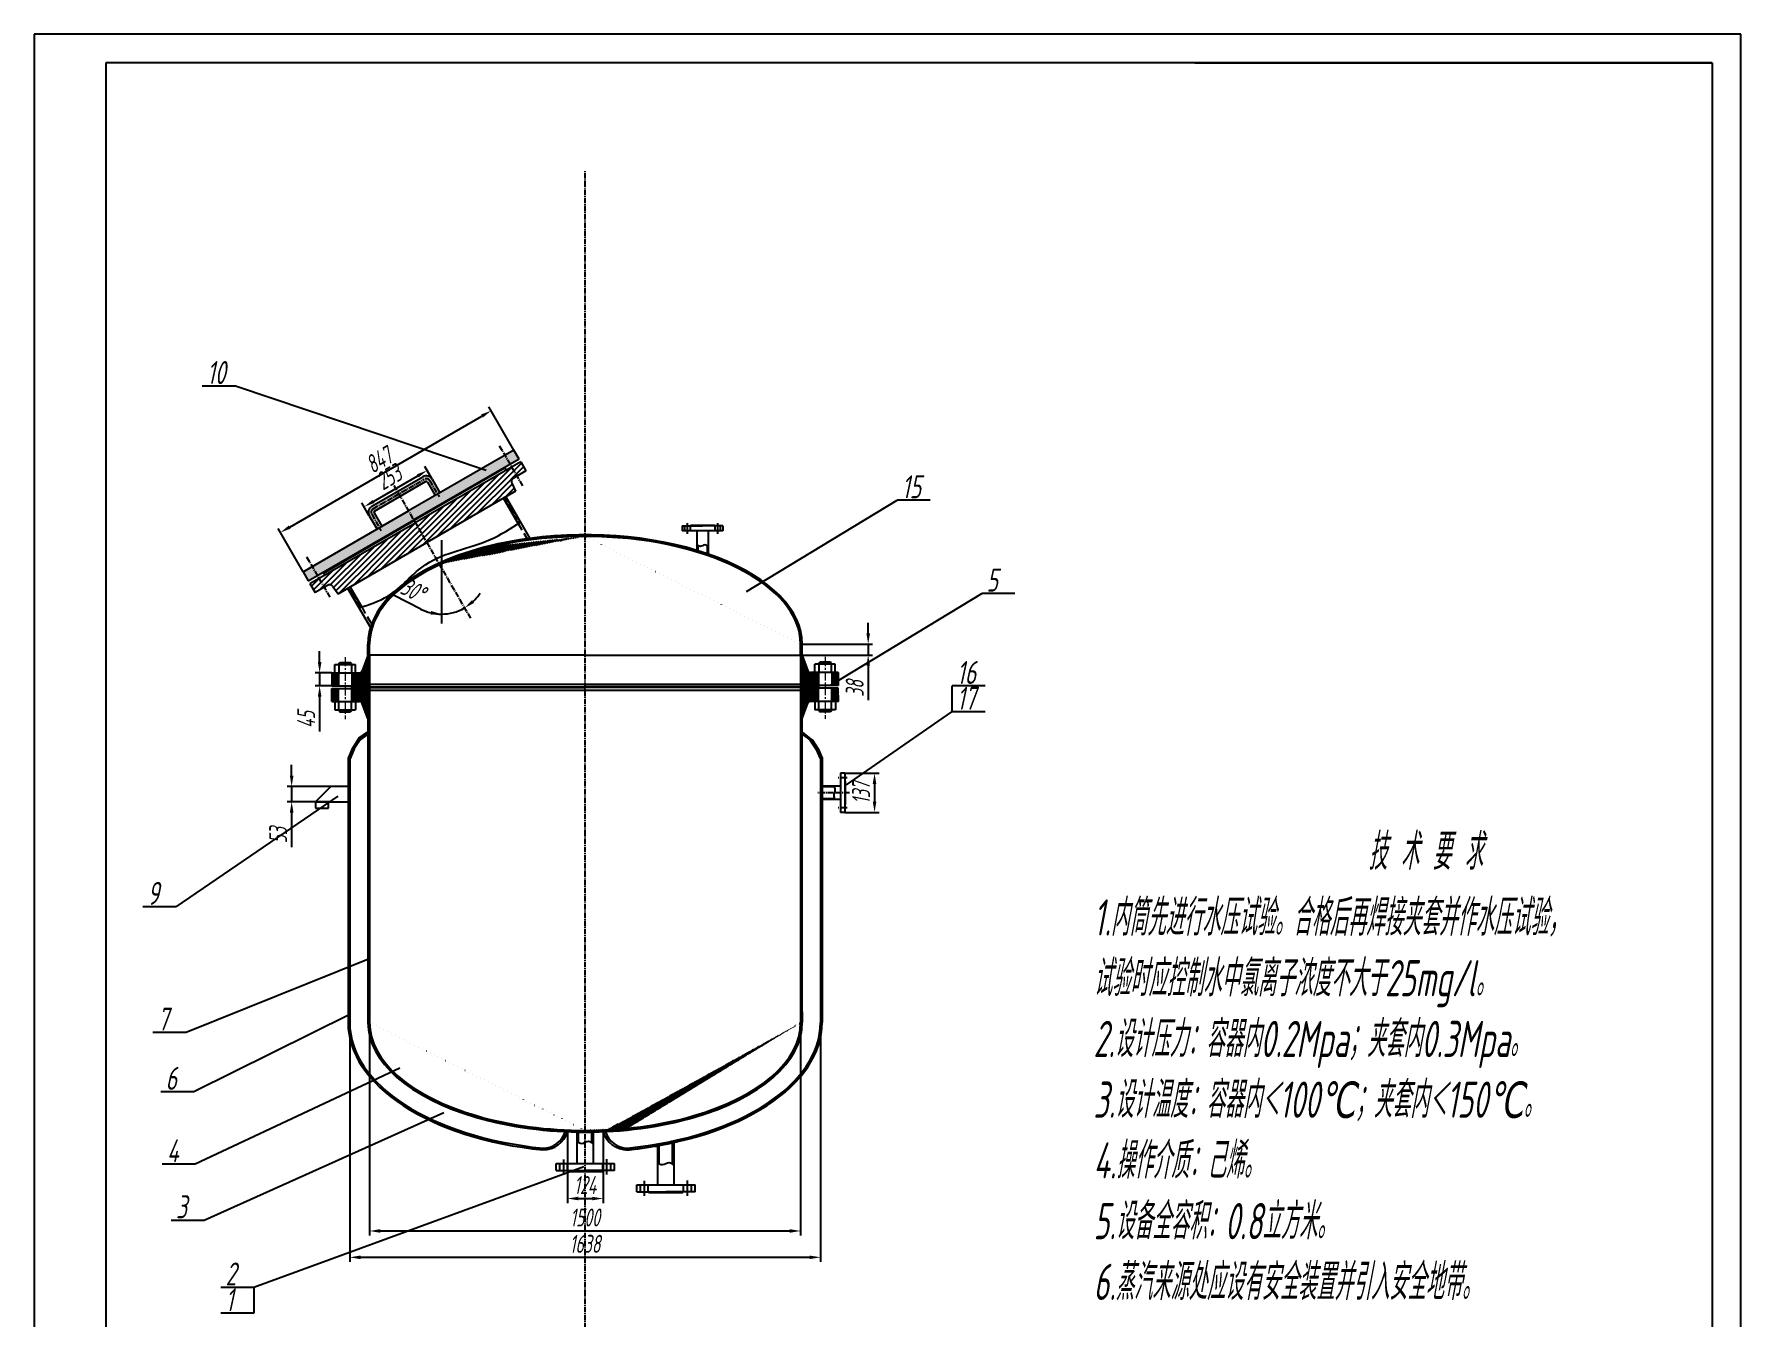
# Model space of a CAD drawing. Header units: millimetres. Extents: x -8551 to -2611, y 214 to 8624.
# Drawn here: x -8551 to -2611, y 4162 to 8624 of the extents above; entities that cross this region are included whole.
import ezdxf

# ---------------------------------------------------------------- set-up
doc = ezdxf.new("R2010")
doc.units = ezdxf.units.MM
for name, pattern in [('CENTER', [50.8, 31.75, -6.35, 6.35, -6.35]), ('CENTER2', [28.575, 19.05, -3.175, 3.175, -3.175]), ('DASHEDX2', [38.1, 25.4, -12.7])]:
    doc.linetypes.add(name, pattern=pattern)
for name, color, linetype in [('中心线', 1, 'CENTER2'), ('剖面线', 2, 'Continuous'), ('尺寸标注线', 3, 'Continuous'), ('标注线', 3, 'Continuous'), ('粗实线', 7, 'Continuous'), ('细实线', 2, 'Continuous'), ('虚线', 5, 'DASHEDX2')]:
    doc.layers.add(name, color=color, linetype=linetype)
doc.layers.add('中心线层', color=1, linetype='CENTER', lineweight=13)
doc.styles.get("Standard").update_dxf_attribs({"font": 'gbeitc.shx', "width": 0.75, "bigfont": 'gbcbig.shx'})
doc.dimstyles.new('ISO-25', dxfattribs={"dimscale": 25, "dimtxt": 2.5, "dimasz": 1.5, "dimexe": 0.625, "dimexo": 0, "dimtad": 1, "dimdec": 0, "dimtxsty": 'Standard', "dimcen": 1.5, "dimadec": 0, "dimazin": 0, "dimtfac": 1, "dimtdec": 0, "dimtmove": 0, "dimatfit": 0, "dimfxl": 1, "dimarcsym": 0})
pattern_1 = [(135, (11479.752, 673.055), (-3.367596, -3.367596), [])]
pattern_2 = [(45, (11479.752, 673.055), (-3.367596, 3.367596), [])]

# ---------------------------------------------------------------- blocks, each defined once
blk = doc.blocks.new('*D33')
at = {"layer": 'Defpoints', "color": 0, "transparency": 16777216}
for p in [(-7298.7, 7053.8), (-7132.4, 6863), (-7077.9, 6616.1), (-7132.4, 6573.7), (-7030.6, 6589.4)]:
    blk.add_point(p, dxfattribs=at)
at = {"layer": '标注线', "color": 0, "lineweight": -2, "transparency": 16777216}
blk.add_line((-7205.3, 6624.1), (-7300, 6672.8), dxfattribs=at)
for start, end in [(313.513, 327.026), (242.78137, 270), (242.974, 256.487), (270, 300)]:
    blk.add_arc((-7132.4, 6765.8), 159.4, start, end, dxfattribs=at)
at = {"layer": '标注线', "color": 0, "transparency": 16777216}
for points in [[(-7019, 6645.2), (-7026.4, 6655.2), (-7052.7, 6627.8)], [(-7168.9, 6617.1), (-7170.4, 6604.7), (-7132.4, 6606.4)]]:
    blk.add_solid(points, dxfattribs=at)
at = {"layer": '标注线', "color": 0, "transparency": 16777216, "insert": (-7231.2, 6690.1), "char_height": 62.5, "attachment_point": 5, "rotation": 332.78137}
blk.add_mtext('30°', dxfattribs=at)
blk = doc.blocks.new('*D35')
at = {"layer": 'Defpoints', "color": 0, "transparency": 16777216}
for p in [(-7383, 5222.9), (-5883, 5222.9), (-5883, 4460.5)]:
    blk.add_point(p, dxfattribs=at)
at = {"layer": '标注线', "color": 0, "lineweight": -2, "transparency": 16777216}
for p, q in [((-7383, 5222.9), (-7383, 4444.9)), ((-5883, 5222.9), (-5883, 4444.9)), ((-7345.5, 4460.5), (-5920.5, 4460.5))]:
    blk.add_line(p, q, dxfattribs=at)
at = {"layer": '标注线', "color": 0, "transparency": 16777216}
for points in [[(-7345.5, 4466.8), (-7345.5, 4454.3), (-7383, 4460.5)], [(-5920.5, 4466.8), (-5920.5, 4454.3), (-5883, 4460.5)]]:
    blk.add_solid(points, dxfattribs=at)
at = {"layer": '标注线', "color": 0, "transparency": 16777216, "insert": (-6633, 4507.4), "char_height": 62.5, "attachment_point": 5}
blk.add_mtext('1500', dxfattribs=at)
blk = doc.blocks.new('*D36')
at = {"layer": 'Defpoints', "color": 0, "transparency": 16777216}
for p in [(-7452.1, 5185.4), (-5813.9, 5185.9), (-5813.9, 4368.9)]:
    blk.add_point(p, dxfattribs=at)
at = {"layer": '标注线', "color": 0, "lineweight": -2, "transparency": 16777216}
for p, q in [((-7452.1, 5185.4), (-7452.1, 4353.3)), ((-5813.9, 5185.9), (-5813.9, 4353.3)), ((-7414.6, 4368.9), (-5851.4, 4368.9))]:
    blk.add_line(p, q, dxfattribs=at)
at = {"layer": '标注线', "color": 0, "transparency": 16777216}
for points in [[(-7414.6, 4375.1), (-7414.6, 4362.6), (-7452.1, 4368.9)], [(-5851.4, 4375.1), (-5851.4, 4362.6), (-5813.9, 4368.9)]]:
    blk.add_solid(points, dxfattribs=at)
at = {"layer": '标注线', "color": 0, "transparency": 16777216, "insert": (-6633, 4415.8), "char_height": 62.5, "attachment_point": 5}
blk.add_mtext('1638', dxfattribs=at)
blk = doc.blocks.new('*D37')
at = {"layer": 'Defpoints', "color": 0, "transparency": 16777216}
for p in [(-5883, 6501.5), (-5883, 6464), (-5647.8, 6464)]:
    blk.add_point(p, dxfattribs=at)
at = {"layer": '标注线', "color": 0, "lineweight": -2, "transparency": 16777216}
for p, q in [((-5647.8, 6539), (-5647.8, 6576.5)), ((-5883, 6501.5), (-5632.2, 6501.5)), ((-5647.8, 6501.5), (-5647.8, 6464)), ((-5883, 6464), (-5632.2, 6464)), ((-5647.8, 6426.5), (-5647.8, 6306.9))]:
    blk.add_line(p, q, dxfattribs=at)
at = {"layer": '标注线', "color": 0, "transparency": 16777216}
for points in [[(-5654, 6539), (-5641.5, 6539), (-5647.8, 6501.5)], [(-5654, 6426.5), (-5641.5, 6426.5), (-5647.8, 6464)]]:
    blk.add_solid(points, dxfattribs=at)
at = {"layer": '标注线', "color": 0, "transparency": 16777216, "insert": (-5694.7, 6347.9), "char_height": 62.5, "attachment_point": 5, "rotation": 90}
blk.add_mtext('38', dxfattribs=at)
blk = doc.blocks.new('*D38')
at = {"layer": 'Defpoints', "color": 0, "transparency": 16777216}
for p in [(-5729.2, 6053), (-5729.2, 5916.5), (-5625.6, 5916.5)]:
    blk.add_point(p, dxfattribs=at)
at = {"layer": '标注线', "color": 0, "lineweight": -2, "transparency": 16777216}
for p, q in [((-5729.2, 6053), (-5610, 6053)), ((-5625.6, 6015.5), (-5625.6, 5954)), ((-5729.2, 5916.5), (-5610, 5916.5))]:
    blk.add_line(p, q, dxfattribs=at)
at = {"layer": '标注线', "color": 0, "transparency": 16777216}
for points in [[(-5631.9, 6015.5), (-5619.4, 6015.5), (-5625.6, 6053)], [(-5631.9, 5954), (-5619.4, 5954), (-5625.6, 5916.5)]]:
    blk.add_solid(points, dxfattribs=at)
at = {"layer": '标注线', "color": 0, "transparency": 16777216, "insert": (-5672.5, 5984.7), "char_height": 62.5, "attachment_point": 5, "rotation": 90}
blk.add_mtext('137', dxfattribs=at)
blk = doc.blocks.new('*D39')
at = {"layer": 'Defpoints', "color": 0, "transparency": 16777216}
for p in [(-7556.9, 6356.9), (-7514.4, 6402.2), (-7514.4, 6356.9)]:
    blk.add_point(p, dxfattribs=at)
at = {"layer": '标注线', "color": 0, "lineweight": -2, "transparency": 16777216}
for p, q in [((-7556.9, 6439.7), (-7556.9, 6477.2)), ((-7514.4, 6402.2), (-7572.5, 6402.2)), ((-7514.4, 6356.9), (-7572.5, 6356.9)), ((-7556.9, 6402.2), (-7556.9, 6356.9)), ((-7556.9, 6319.4), (-7556.9, 6197.9))]:
    blk.add_line(p, q, dxfattribs=at)
at = {"layer": '标注线', "color": 0, "transparency": 16777216}
for points in [[(-7563.1, 6439.7), (-7550.6, 6439.7), (-7556.9, 6402.2)], [(-7563.1, 6319.4), (-7550.6, 6319.4), (-7556.9, 6356.9)]]:
    blk.add_solid(points, dxfattribs=at)
at = {"layer": '标注线', "color": 0, "transparency": 16777216, "insert": (-7603.8, 6239.9), "char_height": 62.5, "attachment_point": 5, "rotation": 90}
blk.add_mtext('45', dxfattribs=at)
blk = doc.blocks.new('*D40')
at = {"layer": 'Defpoints', "color": 0, "transparency": 16777216}
for p in [(-6959.8, 7314), (-6880.7, 7177.1), (-7614.5, 6753.5)]:
    blk.add_point(p, dxfattribs=at)
at = {"layer": '标注线', "color": 0, "lineweight": -2, "transparency": 16777216}
for p, q in [((-6880.7, 7177.1), (-6967.6, 7327.5)), ((-7661, 6909.1), (-6992.2, 7295.3)), ((-7614.5, 6753.5), (-7701.3, 6903.9))]:
    blk.add_line(p, q, dxfattribs=at)
at = {"layer": '标注线', "color": 0, "transparency": 16777216}
for points in [[(-6995.4, 7300.7), (-6989.1, 7289.9), (-6959.8, 7314)], [(-7664.2, 6914.5), (-7657.9, 6903.7), (-7693.5, 6890.4)]]:
    blk.add_solid(points, dxfattribs=at)
at = {"layer": '标注线', "color": 0, "transparency": 16777216, "insert": (-7350.1, 7142.8), "char_height": 62.5, "attachment_point": 5, "rotation": 30}
blk.add_mtext('847', dxfattribs=at)
blk = doc.blocks.new('*D41')
at = {"layer": 'Defpoints', "color": 0, "transparency": 16777216}
for p in [(-7182.9, 7106.1), (-7165.1, 7075.2), (-7384, 6948.8)]:
    blk.add_point(p, dxfattribs=at)
at = {"layer": '标注线', "color": 0, "lineweight": -2, "transparency": 16777216}
for p, q in [((-7369.4, 6998.4), (-7215.4, 7087.3)), ((-7165.1, 7075.2), (-7190.7, 7119.6)), ((-7384, 6948.8), (-7409.7, 6993.2))]:
    blk.add_line(p, q, dxfattribs=at)
at = {"layer": '标注线', "color": 0, "transparency": 16777216}
for points in [[(-7218.5, 7092.7), (-7212.3, 7081.9), (-7182.9, 7106.1)], [(-7372.5, 7003.8), (-7366.2, 6993), (-7401.8, 6979.7)]]:
    blk.add_solid(points, dxfattribs=at)
at = {"layer": '标注线', "color": 0, "transparency": 16777216, "insert": (-7315.8, 7083.5), "char_height": 62.5, "attachment_point": 5, "rotation": 30}
blk.add_mtext('253', dxfattribs=at)
blk = doc.blocks.new('*D42')
at = {"layer": 'Defpoints', "color": 0, "transparency": 16777216}
for p in [(-7518, 6006.7), (-7654.3, 5953.7), (-7518, 5953.7)]:
    blk.add_point(p, dxfattribs=at)
at = {"layer": '标注线', "color": 0, "lineweight": -2, "transparency": 16777216}
for p, q in [((-7654.3, 6044.2), (-7654.3, 6081.7)), ((-7518, 6006.7), (-7669.9, 6006.7)), ((-7654.3, 6006.7), (-7654.3, 5953.7)), ((-7518, 5953.7), (-7669.9, 5953.7)), ((-7654.3, 5916.2), (-7654.3, 5795.7))]:
    blk.add_line(p, q, dxfattribs=at)
at = {"layer": '标注线', "color": 0, "transparency": 16777216}
for points in [[(-7660.5, 6044.2), (-7648, 6044.2), (-7654.3, 6006.7)], [(-7660.5, 5916.2), (-7648, 5916.2), (-7654.3, 5953.7)]]:
    blk.add_solid(points, dxfattribs=at)
at = {"layer": '标注线', "color": 0, "transparency": 16777216, "insert": (-7701.2, 5837.2), "char_height": 62.5, "attachment_point": 5, "rotation": 90}
blk.add_mtext('53', dxfattribs=at)
blk = doc.blocks.new('*D43')
at = {"layer": 'Defpoints', "color": 0, "transparency": 16777216}
for p in [(-6694.2, 4805.6), (-6570.6, 4805.7), (-6570.6, 4573.4)]:
    blk.add_point(p, dxfattribs=at)
at = {"layer": '标注线', "color": 0, "lineweight": -2, "transparency": 16777216}
for p, q in [((-6694.2, 4805.6), (-6694.2, 4557.8)), ((-6570.6, 4805.7), (-6570.6, 4557.8)), ((-6656.7, 4573.4), (-6608.1, 4573.4))]:
    blk.add_line(p, q, dxfattribs=at)
at = {"layer": '标注线', "color": 0, "transparency": 16777216}
for points in [[(-6656.7, 4579.6), (-6656.7, 4567.1), (-6694.2, 4573.4)], [(-6608.1, 4579.6), (-6608.1, 4567.1), (-6570.6, 4573.4)]]:
    blk.add_solid(points, dxfattribs=at)
at = {"layer": '标注线', "color": 0, "transparency": 16777216, "insert": (-6632.4, 4620.3), "char_height": 62.5, "attachment_point": 5}
blk.add_mtext('124', dxfattribs=at)

msp = doc.modelspace()

# ---------------------------------------------------------------- hatches: boundary and pattern name
at = {"layer": '剖面线'}
h = msp.add_hatch(dxfattribs=at)
h.set_pattern_fill('ANSI31', color=256, scale=1.5, angle=90)
h.set_pattern_definition(pattern_1)
h.paths.add_polyline_path([(-7491.3, 6402.2), (-7514.4, 6402.2), (-7514.4, 6356.9), (-7491.3, 6356.9)])
h.paths.add_polyline_path([(-7491.3, 6347.6), (-7514.4, 6347.6), (-7514.4, 6302.3), (-7491.3, 6302.3)])
edge = h.paths.add_edge_path()
edge.add_line((-7383, 6464), (-7383, 6501.5))
edge.add_ellipse((-6633, 6501.5), major_axis=(-750, 0), ratio=0.5, start_angle=312.48026, end_angle=360, ccw=False)
edge.add_line((-7139.5, 6778), (-7142.4, 6783))
edge.add_ellipse((-6633, 6501.5), major_axis=(-756, 0), ratio=0.503968, start_angle=312.35883, end_angle=349.51797)
edge.add_line((-7376.4, 6570.8), (-7380.2, 6559.5))
edge.add_ellipse((-6633, 6501.5), major_axis=(-756, 0), ratio=0.503968, start_angle=351.2433, end_angle=360)
edge.add_line((-7389, 6501.5), (-7389, 6464))
edge.add_line((-7389, 6464), (-7389, 6461.9))
edge.add_line((-7389, 6461.9), (-7408.6, 6408.8))
edge.add_arc((-7418.1, 6412.3), 10.1, 270, 339.70243, ccw=False)
edge.add_line((-7418.1, 6402.2), (-7445.1, 6402.2))
edge.add_line((-7445.1, 6402.2), (-7445.1, 6353.5))
edge.add_line((-7445.1, 6353.5), (-7383, 6353.5))
edge.add_line((-7383, 6353.5), (-7383, 6464))
edge = h.paths.add_edge_path()
edge.add_ellipse((-6633, 6501.5), major_axis=(-756, 0), ratio=0.503968, start_angle=311.3497, end_angle=312.35883)
edge.add_line((-7142.4, 6783), (-7139.5, 6778))
edge.add_ellipse((-6633, 6501.5), major_axis=(-750, 0), ratio=0.5, start_angle=311.75435, end_angle=312.48026, ccw=False)
edge.add_line((-7132.4, 6781.2), (-7132.4, 6787.5))
h = msp.add_hatch(dxfattribs=at)
h.set_pattern_fill('ANSI31', color=256, scale=1.5, angle=90)
h.set_pattern_definition(pattern_1)
edge = h.paths.add_edge_path()
edge.add_ellipse((-6633, 6501.5), major_axis=(-750, 0), ratio=0.5, start_angle=270.01741, end_angle=311.75435, ccw=False)
edge.add_line((-6633.2, 6876.5), (-6633.2, 6882.5))
edge.add_ellipse((-6633, 6501.5), major_axis=(-756, 0), ratio=0.503968, start_angle=270.01744, end_angle=284.76398)
edge.add_ellipse((-6633, 6501.5), major_axis=(-756, 0), ratio=0.503968, start_angle=284.76398, end_angle=284.76424)
edge.add_line((-6825.6, 6869.9), (-6825.6, 6869.9))
edge.add_line((-6825.6, 6869.9), (-6825.7, 6869.9))
edge.add_line((-6825.7, 6869.9), (-6835.2, 6868.6))
edge.add_line((-6835.2, 6868.6), (-6835.3, 6868.5))
edge.add_line((-6835.3, 6868.5), (-6835.3, 6868.6))
edge.add_ellipse((-6633, 6501.5), major_axis=(-756, 0), ratio=0.503968, start_angle=285.51958, end_angle=311.3497)
edge.add_line((-7132.4, 6787.5), (-7132.4, 6781.2))
h = msp.add_hatch(dxfattribs=at)
h.set_pattern_fill('ANSI31', color=256, scale=1.5, angle=90)
h.set_pattern_definition(pattern_1)
edge = h.paths.add_edge_path()
edge.add_ellipse((-6633, 6501.5), major_axis=(-756, 0), ratio=0.503968, start_angle=180, end_angle=270.01744)
edge.add_line((-6633.2, 6882.5), (-6633.2, 6876.5))
edge.add_ellipse((-6633, 6501.5), major_axis=(-750, 0), ratio=0.5, start_angle=180, end_angle=270.01741, ccw=False)
edge.add_line((-5883, 6501.5), (-5883, 6491))
edge.add_arc((-5864.8, 6474.5), 24.6, 119.75387, 137.78335, ccw=False)
edge.add_line((-5877, 6495.9), (-5877, 6501.5))
h = msp.add_hatch(dxfattribs=at)
h.set_pattern_fill('ANSI31', color=256, scale=1.5)
h.set_pattern_definition(pattern_2)
edge = h.paths.add_edge_path()
edge.add_spline(control_points=[(-6241, 6846), (-6242.3, 6847.1), (-6243.5, 6848.2), (-6244.7, 6849.4)], knot_values=[37.491927, 37.491927, 37.491927, 37.491927, 41.742647, 41.742647, 41.742647, 41.742647], degree=3, periodic=0)
edge.add_line((-6244.7, 6849.4), (-6244.7, 6828.4))
edge.add_ellipse((-6633, 6501.5), major_axis=(-756, 0), ratio=0.503968, start_angle=238.77127, end_angle=239.09643, ccw=False)
edge.add_line((-6241, 6827.3), (-6241, 6846))
edge = h.paths.add_edge_path()
edge.add_spline(control_points=[(-6204.8, 6842), (-6205.5, 6842.5), (-6206.3, 6843), (-6207, 6843.4)], knot_values=[0, 0, 0, 0, 2.284577, 2.284577, 2.284577, 2.284577], degree=3, periodic=0)
edge.add_spline(control_points=[(-6207, 6843.4), (-6207.5, 6843.7), (-6208, 6844), (-6208.5, 6844.3)], knot_values=[2.284577, 2.284577, 2.284577, 2.284577, 3.851907, 3.851907, 3.851907, 3.851907], degree=3, periodic=0)
edge.add_line((-6208.5, 6844.3), (-6208.5, 6816.7))
edge.add_ellipse((-6633, 6501.5), major_axis=(-756, 0), ratio=0.503968, start_angle=235.50235, end_angle=235.83962, ccw=False)
edge.add_line((-6204.8, 6815.5), (-6204.8, 6842))
h = msp.add_hatch(dxfattribs=at)
h.set_pattern_fill('ANSI31', color=256, scale=1.5, angle=90)
h.set_pattern_definition(pattern_1)
edge = h.paths.add_edge_path()
edge.add_line((-5821, 6351.6), (-5877.7, 6351.5))
edge.add_line((-5877.7, 6351.5), (-5883, 6351.5))
edge.add_line((-5883, 6351.5), (-5883, 5222.9))
edge.add_line((-5883, 5222.9), (-5883, 5185.3))
edge.add_ellipse((-6633, 5185.4), major_axis=(-750, 0), ratio=0.5, start_angle=461.31717, end_angle=539.99304, ccw=False)
edge.add_line((-6485.8, 4817.7), (-6485.8, 4811.7))
edge.add_ellipse((-6633, 5185.4), major_axis=(-756, 0), ratio=0.503968, start_angle=101.2299, end_angle=179.96521)
edge.add_ellipse((-6633, 5185.4), major_axis=(-756, 0), ratio=0.503968, start_angle=179.96521, end_angle=180)
edge.add_line((-5877, 5185.2), (-5877, 5185.7))
edge.add_arc((-5877.1, 5185.4), 0.326, -180, 71.64616, ccw=False)
edge.add_arc((-5877.1, 5185.4), 0.326, 71.63978, 180, ccw=False)
edge.add_line((-5877, 5185.7), (-5877, 5222.9))
edge.add_line((-5877, 5222.9), (-5877, 6243.2))
edge.add_line((-5877, 6243.2), (-5857.4, 6296.3))
edge.add_arc((-5847.9, 6292.8), 10.1, 90.04155, 159.74398, ccw=False)
edge.add_line((-5847.9, 6302.9), (-5820.9, 6302.9))
edge.add_line((-5820.9, 6302.9), (-5821, 6351.6))
h.paths.add_polyline_path([(-5821, 6402.8), (-5848, 6402.8, -0.313872), (-5857.5, 6409.4), (-5875.7, 6458.5), (-5883, 6456), (-5883, 6354.1), (-5821, 6354.1)])
h.paths.add_polyline_path([(-5751.7, 6402.9), (-5774.8, 6402.9), (-5774.8, 6357.5), (-5751.7, 6357.5)])
h.paths.add_polyline_path([(-5751.7, 6348.3), (-5774.8, 6348.3), (-5774.7, 6302.9), (-5751.6, 6302.9)])
edge = h.paths.add_edge_path()
edge.add_ellipse((-6633, 5185.4), major_axis=(-750, 0), ratio=0.5, start_angle=450.03981, end_angle=461.31717, ccw=False)
edge.add_line((-6632.5, 4810.4), (-6632.5, 4804.4))
edge.add_ellipse((-6633, 5185.4), major_axis=(-756, 0), ratio=0.503968, start_angle=90.03966, end_angle=91.80504)
edge.add_ellipse((-6633, 5185.4), major_axis=(-756, 0), ratio=0.503968, start_angle=91.80504, end_angle=92.20318)
edge.add_ellipse((-6633, 5185.4), major_axis=(-756, 0), ratio=0.503968, start_angle=92.20318, end_angle=94.73048)
edge.add_ellipse((-6633, 5185.4), major_axis=(-756, 0), ratio=0.503968, start_angle=94.73048, end_angle=95.37457)
edge.add_ellipse((-6633, 5185.4), major_axis=(-756, 0), ratio=0.503968, start_angle=95.37457, end_angle=101.2299)
edge.add_line((-6485.8, 4811.7), (-6485.8, 4817.7))
h = msp.add_hatch(dxfattribs=at)
h.set_pattern_fill('ANSI31', color=256, scale=1.5, angle=90)
h.set_pattern_definition(pattern_1)
h.paths.add_polyline_path([(-7383, 6351), (-7383, 6351), (-7445.1, 6351), (-7445.1, 6347.6), (-7445.1, 6302.3), (-7418.1, 6302.3, -0.313872), (-7408.6, 6295.7), (-7389, 6242.7), (-7389, 6208.7), (-7383, 6209.9)])
h.paths.add_polyline_path([(-7383, 6209.9), (-7389, 6208.7), (-7389, 5766.5), (-7383, 5767.9)])
h = msp.add_hatch(dxfattribs=at)
h.set_pattern_fill('ANSI31', color=256, scale=1.5, angle=90)
h.set_pattern_definition(pattern_1)
h.paths.add_polyline_path([(-7436.4, 6137.4), (-7415.5, 6168.7), (-7389, 6188.9), (-7389, 6196.2), (-7419.5, 6175.5), (-7445.4, 6135.4), (-7458, 6105.5), (-7458, 6006.7), (-7452.1, 6006.7), (-7452.1, 6102.2)])
h = msp.add_hatch(dxfattribs=at)
h.set_pattern_fill('ANSI31', color=256, scale=1.5, angle=90)
h.set_pattern_definition(pattern_1)
h.paths.add_polyline_path([(-5877, 6196.4), (-5877, 6188.9), (-5850.5, 6168.7), (-5829.5, 6137.4), (-5813.9, 6102.2), (-5813.9, 6008.3), (-5808, 6008.3), (-5808, 6105.5), (-5820.5, 6135.4), (-5841.9, 6168.3)])
h = msp.add_hatch(dxfattribs=at)
h.set_pattern_fill('ANSI31', color=256, scale=1.5, angle=90)
h.set_pattern_definition(pattern_1)
h.paths.add_polyline_path([(-7383, 5762.9, -0.352273), (-7389, 5763.2), (-7389, 5228.6, -0.201988), (-7383, 5229)])
edge = h.paths.add_edge_path()
edge.add_arc((-7385.5, 5221.7), 7.74, 243.65721, 289.33491, ccw=False)
edge.add_line((-7389, 5214.8), (-7389, 5185.4))
edge.add_ellipse((-6633, 5185.4), major_axis=(-756, 0), ratio=0.503968, start_angle=0, end_angle=90.03966)
edge.add_line((-6632.5, 4804.4), (-6632.5, 4810.4))
edge.add_ellipse((-6633, 5185.4), major_axis=(-750, 0), ratio=0.5, start_angle=360, end_angle=450.03981, ccw=False)
edge.add_line((-7383, 5185.4), (-7383, 5214.4))
h = msp.add_hatch(dxfattribs=at)
h.set_pattern_fill('ANSI31', color=256, scale=1.5, angle=90)
h.set_pattern_definition(pattern_1)
edge = h.paths.add_edge_path()
edge.add_ellipse((-6633, 5185.4), major_axis=(-756, 0), ratio=0.503968, start_angle=87.88223, end_angle=88.27452, ccw=False)
edge.add_line((-6660.9, 4804.6), (-6660.9, 4772.1))
edge.add_spline(control_points=[(-6660.9, 4772.1), (-6659.2, 4771), (-6657.5, 4769.8), (-6655.7, 4768.8)], knot_values=[0, 0, 0, 0, 3.813998, 3.813998, 3.813998, 3.813998], degree=3, periodic=0)
edge.add_line((-6655.7, 4768.8), (-6655.7, 4804.5))
edge = h.paths.add_edge_path()
edge.add_ellipse((-6633, 5185.4), major_axis=(-756, 0), ratio=0.503968, start_angle=91.80504, end_angle=92.20318, ccw=False)
edge.add_line((-6609.2, 4804.5), (-6609.2, 4766.4))
edge.add_spline(control_points=[(-6609.2, 4766.4), (-6608.4, 4765.7), (-6607.6, 4765), (-6606.8, 4764.3)], knot_values=[37.493989, 37.493989, 37.493989, 37.493989, 39.367756, 39.367756, 39.367756, 39.367756], degree=3, periodic=0)
edge.add_spline(control_points=[(-6606.8, 4764.3), (-6605.9, 4763.4), (-6604.9, 4762.5), (-6603.9, 4761.5)], knot_values=[39.367756, 39.367756, 39.367756, 39.367756, 41.742647, 41.742647, 41.742647, 41.742647], degree=3, periodic=0)
edge.add_line((-6603.9, 4761.5), (-6603.9, 4804.6))
h = msp.add_hatch(dxfattribs=at)
h.set_pattern_fill('ANSI31', color=256, scale=1.5)
h.set_pattern_definition(pattern_2)
edge = h.paths.add_edge_path()
edge.add_ellipse((-6633, 5185.4), major_axis=(-825, 0), ratio=0.545455, start_angle=467.8453, end_angle=468.22875, ccw=False)
edge.add_line((-6380.2, 4757), (-6380.2, 4698.2))
edge.add_spline(control_points=[(-6380.2, 4698.2), (-6378.4, 4697), (-6376.7, 4695.9), (-6374.9, 4694.8)], knot_values=[0, 0, 0, 0, 3.851907, 3.851907, 3.851907, 3.851907], degree=3, periodic=0)
edge.add_line((-6374.9, 4694.8), (-6374.9, 4757.9))
edge = h.paths.add_edge_path()
edge.add_ellipse((-6633, 5185.4), major_axis=(-825, 0), ratio=0.545455, start_angle=471.66476, end_angle=472.05762, ccw=False)
edge.add_line((-6328.4, 4767.1), (-6328.4, 4692.5))
edge.add_spline(control_points=[(-6328.4, 4692.5), (-6326.6, 4690.9), (-6324.9, 4689.3), (-6323.2, 4687.6)], knot_values=[37.491927, 37.491927, 37.491927, 37.491927, 41.742647, 41.742647, 41.742647, 41.742647], degree=3, periodic=0)
edge.add_line((-6323.2, 4687.6), (-6323.2, 4768.3))
at = {"layer": '粗实线'}
h = msp.add_hatch(dxfattribs=at)
h.set_pattern_fill('ANGLE', color=2, scale=1.5)
h.set_pattern_definition([(0, (11479.752, 673.055), (0, 10.4775), [7.62, -2.8575]), (90, (11479.752, 673.055), (-10.4775, 6e-16), [7.62, -2.8575])])
h.paths.add_polyline_path([(-7229.6, 6934.2), (-7247.6, 6965.3), (-7583, 6771.7), (-7565, 6740.5)])
h.paths.add_polyline_path([(-7583, 6771.7), (-7614.5, 6753.5), (-7596.5, 6722.3), (-7565, 6740.5)])
h.paths.add_polyline_path([(-6894.2, 7127.6), (-6912.3, 7158.9), (-7247.6, 6965.3), (-7229.5, 6934)])
h.paths.add_polyline_path([(-6880.7, 7177.1), (-6912.3, 7158.9), (-6894.2, 7127.6), (-6862.6, 7145.8)])
h.paths.add_polyline_path([(-7281.7, 7024.3), (-7286.5, 7032.7), (-7375.3, 6981.4, 0.414214), (-7384, 6948.8), (-7357.1, 6902.1), (-7348.7, 6907), (-7375.6, 6953.7, -0.41452), (-7370.5, 6973)])
h.paths.add_polyline_path([(-7276.8, 7015.9), (-7281.7, 7024.3), (-7370.5, 6973, 0.41452), (-7375.6, 6953.7), (-7348.7, 6907), (-7340.2, 6911.9), (-7367.2, 6958.6, -0.414214), (-7365.6, 6964.6)])
h.paths.add_polyline_path([(-7188, 7067.1, -0.414214), (-7182, 7065.5), (-7155, 7018.8), (-7146.6, 7023.7), (-7173.6, 7070.4, 0.413907), (-7192.8, 7075.5), (-7281.7, 7024.3), (-7276.8, 7015.9)])
h.paths.add_polyline_path([(-7192.8, 7075.5, -0.413907), (-7173.6, 7070.4), (-7146.6, 7023.7), (-7138.2, 7028.5), (-7165.1, 7075.2, 0.414214), (-7197.7, 7084), (-7286.5, 7032.7), (-7281.7, 7024.3)])
h = msp.add_hatch(dxfattribs=at)
h.set_pattern_fill('ANSI31', color=2, scale=4.5)
h.set_pattern_definition([(45, (11479.752, 673.055), (-10.102788, 10.102788), [])])
h.paths.add_polyline_path([(-7205.8, 6892.9), (-7223.9, 6924.3), (-7559.3, 6730.7), (-7541.2, 6699.3)])
h.paths.add_polyline_path([(-6870.5, 7086.5), (-6888.6, 7117.9), (-7223.9, 6924.3), (-7205.8, 6892.9)])
h.paths.add_polyline_path([(-7184.2, 6855.5), (-7205.8, 6892.9), (-7529.3, 6706.2, -0.383864), (-7511, 6702.3), (-7492.9, 6677.3)])
h.paths.add_polyline_path([(-6875.6, 7033.7), (-6888.1, 7061.9, -0.383864), (-6882.4, 7079.7), (-7205.8, 6892.9), (-7184.2, 6855.5)])
h.paths.add_polyline_path([(-7559.3, 6730.7), (-7590.8, 6712.5), (-7572.7, 6681.1), (-7541.2, 6699.3)])
h.paths.add_polyline_path([(-6857.1, 7136.1), (-6888.6, 7117.9), (-6870.5, 7086.5), (-6839, 7104.7)])
h = msp.add_hatch(dxfattribs=at)
h.set_pattern_fill('ANSI31', color=2, scale=1.95, angle=90)
h.set_pattern_definition([(135, (11479.752, 673.055), (-4.3778749, -4.3778749), [])])
edge = h.paths.add_edge_path()
edge.add_line((-7451.1, 6701.5), (-7459.4, 6696.7))
edge.add_line((-7459.4, 6696.7), (-7419.8, 6628.1))
edge.add_spline(control_points=[(-7419.8, 6628.1), (-7416.7, 6629.1), (-7413.5, 6630.1), (-7410.4, 6631.1)], knot_values=[0, 0, 0, 0, 4.037149, 4.037149, 4.037149, 4.037149], degree=3, periodic=0)
edge.add_line((-7410.4, 6631.1), (-7451.1, 6701.5))
edge = h.paths.add_edge_path()
edge.add_line((-6909.1, 7014.4), (-6917, 7009.8))
edge.add_line((-6917, 7009.8), (-6865.9, 6921.3))
edge.add_spline(control_points=[(-6865.9, 6921.3), (-6863.3, 6923), (-6860.8, 6924.6), (-6858.2, 6926.3)], knot_values=[263.623585, 263.623585, 263.623585, 263.623585, 267.414526, 267.414526, 267.414526, 267.414526], degree=3, periodic=0)
edge.add_line((-6858.2, 6926.3), (-6909.1, 7014.4))

# ---------------------------------------------------------------- linework, layer by layer
for p, q in [((-2710.6, 8523.8), (-8300.6, 8523.8)), ((-8300.6, 8523.8), (-8300.6, 313.8)), ((-5883, 6464), (-5883, 5222.9))]:
    msp.add_line(p, q)
at = {"layer": '中心线'}
for p, q in [((-6631.9, 1206.3), (-6633.2, 8146.6)), ((-6931.6, 7192.3), (-6849.9, 7050.9)), ((-7370.5, 6973), (-7192.8, 7075.5)), ((-7173.6, 7070.4), (-7140.9, 7013.9)), ((-7298.7, 7053.8), (-7030.6, 6589.4)), ((-7375.6, 6953.7), (-7343, 6897.2)), ((-7602.2, 6805.1), (-7520.6, 6663.6)), ((-5721.4, 6036.5), (-5751.8, 6036.5)), ((-5712.8, 5984.7), (-5823.5, 5984.7)), ((-5721.4, 5933), (-5751.8, 5933))]:
    msp.add_line(p, q, dxfattribs=at)
at = {"layer": '中心线', "ltscale": 50}
msp.add_line((-7132.4, 6863), (-7132.4, 6573.7), dxfattribs=at)
at = {"layer": '中心线'}
for centre, start, end in [((-7185.8, 7063.3), 30, 120), ((-7363.4, 6960.8), 120, 210)]:
    msp.add_arc(centre, 14.1, start, end, dxfattribs=at)
at = {"layer": '中心线层'}
for p, q in [((-7468.2, 6456.8), (-7468.2, 6240.9)), ((-5798, 6457.5), (-5797.8, 6241.5))]:
    msp.add_line(p, q, dxfattribs=at)
at = {"layer": '剖面线'}
for points in [[(-6204.8, 6842), (-6216.3, 6846.9), (-6232.5, 6841.8), (-6244.7, 6849.4)], [(-6660.9, 4772.1), (-6644.5, 4765.2), (-6621.4, 4772.4), (-6603.9, 4761.5)], [(-6380.2, 4698.2), (-6363.7, 4691.2), (-6340.6, 4698.5), (-6323.2, 4687.6)]]:
    msp.add_spline(points, degree=3, dxfattribs=at)
at = {"layer": '尺寸标注线'}
for p, q in [((-5356.4, 6356.3), (-5356.4, 6266.5)), ((-7785.8, 4264.1), (-7785.8, 4174.2))]:
    msp.add_line(p, q, dxfattribs=at)
at = {"layer": '标注线'}
for p, q in [((-7850.3, 7399.6), (-7965.5, 7399.6)), ((-6977.1, 7105.9), (-7850.3, 7399.6)), ((-6071.7, 6684.9), (-5547.2, 7002.3)), ((-5431.9, 7002.3), (-5547.2, 7002.3)), ((-5777.1, 6360.3), (-5252.6, 6677.7)), ((-5137.3, 6677.7), (-5252.6, 6677.7)), ((-5240.5, 6356.3), (-5355.7, 6356.3)), ((-5723.4, 6012.3), (-5356.4, 6266.5)), ((-5240.5, 6266.5), (-5355.7, 6266.5)), ((-7493.4, 5972.6), (-8057.3, 5588)), ((-8057.3, 5588), (-8172.5, 5588)), ((-7386.9, 5406.1), (-8021.8, 5150.5)), ((-7449.3, 5214.2), (-7994.5, 4944.7)), ((-8021.8, 5150.5), (-8137, 5150.5)), ((-7278.3, 5026.4), (-7989.6, 4692.5)), ((-7994.5, 4944.7), (-8109.7, 4944.7)), ((-7124.3, 4871.3), (-7958.3, 4497.5)), ((-7989.6, 4692.5), (-8104.8, 4692.5)), ((-6637.7, 4683.7), (-7786.1, 4263.8)), ((-7958.3, 4497.5), (-8073.5, 4497.5)), ((-7785.8, 4264.1), (-7901.1, 4264.1)), ((-7785.8, 4174.2), (-7901.1, 4174.2))]:
    msp.add_line(p, q, dxfattribs=at)
at = {"layer": '粗实线'}
for p, q in [((-4510.6, 8523.8), (-2710.6, 8523.8)), ((-2710.6, 8523.8), (-2710.6, 813.8)), ((-6880.7, 7177.1), (-7247.6, 6965.3)), ((-6862.6, 7145.8), (-7229.5, 6934)), ((-6857.1, 7136.1), (-7223.9, 6924.3)), ((-6862.6, 7145.8), (-6880.7, 7177.1)), ((-6857.1, 7136.1), (-6839, 7104.7)), ((-7375.3, 6981.4), (-7197.7, 7084)), ((-6912.5, 7113.8), (-7228.1, 6931.5)), ((-7165.1, 7075.2), (-7138.2, 7028.5)), ((-6913.9, 7116.2), (-6908.3, 7106.5)), ((-6839, 7104.7), (-6882.4, 7079.7)), ((-7365.6, 6964.6), (-7188, 7067.1)), ((-6875.6, 7033.7), (-7184.2, 6855.5)), ((-7182, 7065.5), (-7155, 7018.8)), ((-6865.9, 6921.3), (-6917, 7009.8)), ((-6909.1, 7014.4), (-6825.6, 6869.9)), ((-6888.1, 7061.9), (-6875.6, 7033.7)), ((-7614.5, 6753.5), (-7247.6, 6965.3)), ((-7367.2, 6958.6), (-7340.2, 6911.9)), ((-7596.5, 6722.3), (-7229.6, 6934.2)), ((-7590.8, 6712.5), (-7223.9, 6924.3)), ((-7543.7, 6749.3), (-7228.1, 6931.5)), ((-7384, 6948.8), (-7357.1, 6902.1)), ((-6295.6, 6913), (-6224.8, 6913)), ((-6295.6, 6913), (-6295.6, 6896.2)), ((-6153.9, 6896.2), (-6295.6, 6896.2)), ((-6286.7, 6913), (-6286.7, 6896.2)), ((-6277.3, 6922.5), (-6277.3, 6885.6)), ((-6267.8, 6913), (-6266.1, 6915.1)), ((-6267.8, 6913), (-6266.1, 6915.1)), ((-6267.8, 6913), (-6267.8, 6896.2)), ((-6183.5, 6915.1), (-6266.1, 6915.1)), ((-6244.7, 6896.2), (-6244.7, 6826.4)), ((-6153.9, 6913), (-6224.8, 6913)), ((-6204.8, 6896.2), (-6204.8, 6813.8)), ((-6181.7, 6913), (-6183.5, 6915.1)), ((-6181.7, 6913), (-6181.7, 6896.2)), ((-6172.3, 6923.1), (-6172.3, 6886.1)), ((-6162.8, 6913), (-6162.8, 6896.2)), ((-6153.9, 6913), (-6153.9, 6896.2)), ((-7492.9, 6677.3), (-7184.2, 6855.5)), ((-6835.2, 6868.7), (-6835.3, 6868.5)), ((-6835.3, 6868.5), (-6835.1, 6868.6)), ((-6835.2, 6868.6), (-6825.7, 6869.9)), ((-6825.6, 6869.9), (-6825.6, 6869.9)), ((-6241, 6846), (-6241, 6825.2)), ((-6208.5, 6844.3), (-6208.5, 6814.9)), ((-7614.5, 6753.5), (-7596.5, 6722.3)), ((-7590.8, 6712.5), (-7572.7, 6681.1)), ((-7545.1, 6751.8), (-7545.2, 6751.9)), ((-7545.1, 6751.8), (-7539.5, 6742.1)), ((-7529.3, 6706.2), (-7572.7, 6681.1)), ((-7511, 6702.3), (-7492.9, 6677.3)), ((-7459.4, 6696.7), (-7380.2, 6559.5)), ((-7410.4, 6631.1), (-7451.1, 6701.5)), ((-7376.4, 6570.8), (-7380.2, 6559.5)), ((-7389, 6464), (-7389, 6501.5)), ((-7383, 6464), (-7383, 6501.5)), ((-5883, 6464), (-5883, 6501.5)), ((-5877, 6464), (-5877, 6501.5)), ((-7503.9, 6431.6), (-7432.5, 6431.6)), ((-7503.9, 6402.2), (-7503.9, 6431.6)), ((-7490, 6435), (-7486.6, 6438.4)), ((-7490, 6435), (-7446.3, 6435)), ((-7490, 6435), (-7490, 6402.2)), ((-7486.6, 6431.6), (-7486.6, 6438.4)), ((-7486.6, 6438.4), (-7449.7, 6438.4)), ((-7446.3, 6435), (-7449.7, 6438.4)), ((-7449.7, 6431.6), (-7449.7, 6438.4)), ((-7446.3, 6435), (-7446.3, 6402.2)), ((-7432.5, 6402.2), (-7432.5, 6431.6)), ((-7389, 6461.9), (-7408.6, 6408.8)), ((-7389, 6464), (-7389, 6461.9)), ((-6633, 6464), (-7383, 6464)), ((-7383, 6464), (-7383, 6353.5)), ((-6633, 6464), (-5883, 6464)), ((-5877, 6464), (-5877, 6462)), ((-5877, 6462), (-5857.5, 6409.4)), ((-5762.2, 6432.3), (-5833.6, 6432.2)), ((-5833.6, 6402.8), (-5833.6, 6432.2)), ((-5819.8, 6435.6), (-5816.4, 6439)), ((-5776.1, 6435.6), (-5819.8, 6435.6)), ((-5819.8, 6435.6), (-5819.8, 6402.8)), ((-5816.4, 6432.2), (-5816.4, 6439)), ((-5779.5, 6439), (-5816.4, 6439)), ((-5776.1, 6435.6), (-5779.5, 6439)), ((-5779.5, 6432.3), (-5779.5, 6439)), ((-5776.1, 6435.6), (-5776.1, 6402.9)), ((-5762.2, 6402.9), (-5762.2, 6432.3)), ((-7514.4, 6402.2), (-7514.4, 6356.9)), ((-7514.4, 6402.2), (-7418.1, 6402.2)), ((-7514.4, 6356.9), (-7445.1, 6356.9)), ((-7491.3, 6402.2), (-7491.3, 6356.9)), ((-7445.1, 6402.2), (-7418.1, 6402.2)), ((-7445.1, 6402.2), (-7445.1, 6353.5)), ((-7445.1, 6356.9), (-7445.1, 6353.5)), ((-7383, 6353.5), (-7383, 6363.1)), ((-7383, 6363.1), (-5883, 6363.1)), ((-5751.7, 6402.9), (-5848, 6402.8)), ((-5821, 6402.8), (-5848, 6402.8)), ((-5821, 6402.8), (-5821, 6354.1)), ((-5821, 6357.5), (-5821, 6354.1)), ((-5751.7, 6357.5), (-5821, 6357.5)), ((-5774.8, 6402.9), (-5774.8, 6357.5)), ((-5751.7, 6402.9), (-5751.7, 6357.5)), ((-7514.4, 6302.3), (-7514.4, 6347.6)), ((-7514.4, 6347.6), (-7445.1, 6347.6)), ((-7514.4, 6302.3), (-7418.1, 6302.3)), ((-7503.9, 6302.3), (-7503.9, 6272.9)), ((-7491.3, 6302.3), (-7491.3, 6347.6)), ((-7490, 6269.5), (-7490, 6302.3)), ((-7446.3, 6269.5), (-7446.3, 6302.3)), ((-7445.1, 6353.5), (-6633, 6353.8)), ((-7445.1, 6351), (-7445.1, 6353.5)), ((-7445.1, 6353.5), (-7445.1, 6351)), ((-7445.1, 6353.5), (-7388.4, 6353.5)), ((-7445.1, 6351), (-7445.1, 6353.5)), ((-7445.1, 6353.5), (-7445.1, 6351)), ((-7445.1, 6351), (-6633, 6351.3)), ((-7445.1, 6351), (-7388.4, 6351)), ((-7445.1, 6302.3), (-7445.1, 6351)), ((-7445.1, 6347.6), (-7445.1, 6351)), ((-7445.1, 6302.3), (-7418.1, 6302.3)), ((-7432.5, 6302.3), (-7432.5, 6272.9)), ((-7383, 6351), (-7383, 5222.9)), ((-7383, 6351), (-7383, 6351)), ((-7383, 6351), (-7383, 6342)), ((-7383, 6342), (-5883, 6342)), ((-5821, 6354.1), (-6633, 6353.8)), ((-5821, 6351.6), (-6633, 6351.3)), ((-5821, 6354.1), (-5877.7, 6354.1)), ((-5821, 6351.6), (-5877.7, 6351.5)), ((-5877, 6354.1), (-5877, 6354.1)), ((-5877, 6351.6), (-5877, 6351.5)), ((-5820.9, 6302.9), (-5847.9, 6302.9)), ((-5751.6, 6302.9), (-5847.9, 6302.9)), ((-5833.5, 6302.9), (-5833.5, 6273.5)), ((-5821, 6351.6), (-5821, 6354.1)), ((-5821, 6354.1), (-5821, 6351.6)), ((-5821, 6351.6), (-5821, 6354.1)), ((-5821, 6354.1), (-5821, 6351.6)), ((-5820.9, 6302.9), (-5821, 6351.6)), ((-5821, 6348.2), (-5821, 6351.6)), ((-5751.7, 6348.3), (-5821, 6348.2)), ((-5819.7, 6270.1), (-5819.7, 6302.9)), ((-5776, 6270.1), (-5776, 6302.9)), ((-5774.7, 6302.9), (-5774.8, 6348.3)), ((-5762.1, 6302.9), (-5762.1, 6273.5)), ((-5751.6, 6302.9), (-5751.7, 6348.3)), ((-7503.9, 6272.9), (-7432.5, 6272.9)), ((-7490, 6269.5), (-7446.3, 6269.5)), ((-7490, 6269.5), (-7486.6, 6266.2)), ((-7486.6, 6272.9), (-7486.6, 6266.2)), ((-7486.6, 6266.2), (-7449.7, 6266.2)), ((-7449.7, 6272.9), (-7449.7, 6266.2)), ((-7446.3, 6269.5), (-7449.7, 6266.2)), ((-7389, 6242.7), (-7408.6, 6295.7)), ((-7389, 6242.7), (-7389, 5222.9)), ((-5877, 6243.2), (-5857.4, 6296.3)), ((-5877, 5222.9), (-5877, 6243.2)), ((-5762.1, 6273.5), (-5833.5, 6273.5)), ((-5776, 6270.1), (-5819.7, 6270.1)), ((-5819.7, 6270.1), (-5816.3, 6266.8)), ((-5816.3, 6273.5), (-5816.3, 6266.8)), ((-5779.3, 6266.8), (-5816.3, 6266.8)), ((-5779.3, 6273.5), (-5779.3, 6266.8)), ((-5776, 6270.1), (-5779.3, 6266.8)), ((-7419.5, 6175.5), (-7388.7, 6196.4)), ((-7389, 6188.9), (-7415.5, 6168.7)), ((-7389, 6188.9), (-7389, 6180.2)), ((-5877, 6188.9), (-5850.5, 6168.7)), ((-5841.9, 6168.3), (-5876.8, 6196.2)), ((-7445.4, 6135.4), (-7458, 6105.5)), ((-7436.4, 6137.4), (-7452.1, 6102.2)), ((-7419.5, 6175.5), (-7445.4, 6135.4)), ((-7415.5, 6168.7), (-7436.4, 6137.4)), ((-5850.5, 6168.7), (-5829.5, 6137.4)), ((-5841.9, 6168.3), (-5820.5, 6135.4)), ((-5829.5, 6137.4), (-5813.9, 6102.2)), ((-5820.5, 6135.4), (-5808, 6105.5)), ((-7458, 6105.5), (-7458, 6006.7)), ((-7452.1, 6102.2), (-7452.1, 5222.9)), ((-5813.9, 6102.2), (-5813.9, 5222.9)), ((-5808, 6105.5), (-5808, 6008.3)), ((-7518, 6006.7), (-7571, 5953.7)), ((-7458, 6006.7), (-7518, 6006.7)), ((-7458, 6006.7), (-7458, 5959.6)), ((-5744.1, 6008.3), (-5813.9, 6008.3)), ((-5765.9, 6005.4), (-5813.9, 6005.4)), ((-5808, 6005.4), (-5808, 5964.1)), ((-5744.1, 6053), (-5744.1, 5916.5)), ((-5729.2, 6053), (-5744.1, 6053)), ((-5729.2, 6053), (-5729.2, 5916.5)), ((-5727.5, 6025.7), (-5729.2, 6025.7)), ((-5727.5, 6025.7), (-5727.5, 5943.8)), ((-7571, 5953.7), (-7458, 5953.7)), ((-7571, 5953.7), (-7571, 5931.2)), ((-7526, 5931.2), (-7526, 5953.7)), ((-7458, 5959.6), (-7458, 5222.9)), ((-5765.5, 5964.1), (-5813.9, 5964.1)), ((-5744.1, 5961.2), (-5813.9, 5961.2)), ((-5808, 5961.2), (-5808, 5222.9)), ((-5727.5, 5943.8), (-5729.2, 5943.8)), ((-7571, 5931.2), (-7526, 5931.2)), ((-5729.2, 5916.5), (-5744.1, 5916.5)), ((-7458, 5222.9), (-7458, 5185.4)), ((-7452.1, 5222.9), (-7452.1, 5185.4)), ((-7389, 5222.9), (-7389, 5185.4)), ((-7383, 5222.9), (-7383, 5185.4)), ((-5883, 5222.9), (-5883, 5185.4)), ((-5877, 5222.9), (-5877, 5185.4)), ((-5813.9, 5222.9), (-5813.9, 5185.4)), ((-5813.9, 5185.9), (-5813.9, 5185.9)), ((-5808, 5222.9), (-5808, 5185.4)), ((-6660.9, 4694.7), (-6660.9, 4804.6)), ((-6655.7, 4768.8), (-6655.7, 4805.9)), ((-6609.2, 4766.3), (-6609.2, 4804.5)), ((-6603.9, 4804.6), (-6603.9, 4806.2)), ((-6603.9, 4694.7), (-6603.9, 4804.6)), ((-6380.2, 4620.8), (-6380.2, 4758.2)), ((-6374.9, 4694.8), (-6374.9, 4759.3)), ((-6328.4, 4692.5), (-6328.4, 4769.2)), ((-6323.2, 4620.8), (-6323.2, 4770.1)), ((-6733.7, 4694.7), (-6531.2, 4694.7)), ((-6733.7, 4670.7), (-6733.7, 4694.7)), ((-6720.9, 4670.7), (-6720.9, 4694.7)), ((-6707.4, 4656.3), (-6707.4, 4709)), ((-6693.9, 4670.7), (-6693.9, 4694.7)), ((-6570.9, 4670.7), (-6570.9, 4694.7)), ((-6557.4, 4657.1), (-6557.4, 4709.8)), ((-6543.9, 4670.7), (-6543.9, 4694.7)), ((-6531.2, 4670.7), (-6531.2, 4694.7)), ((-6733.7, 4670.7), (-6632.4, 4670.7)), ((-6693.9, 4670.7), (-6691.4, 4667.7)), ((-6691.4, 4667.7), (-6573.4, 4667.7)), ((-6531.2, 4670.7), (-6632.4, 4670.7)), ((-6570.9, 4670.7), (-6573.4, 4667.7)), ((-6570.9, 4670.7), (-6573.4, 4667.7)), ((-6426.7, 4582.4), (-6426.7, 4635.1)), ((-6276.7, 4583.1), (-6276.7, 4635.9)), ((-6452.9, 4620.8), (-6250.4, 4620.8)), ((-6452.9, 4596.8), (-6452.9, 4620.8)), ((-6452.9, 4596.8), (-6351.7, 4596.8)), ((-6440.2, 4596.8), (-6440.2, 4620.8)), ((-6413.2, 4596.8), (-6413.2, 4620.8)), ((-6413.2, 4596.8), (-6410.7, 4593.8)), ((-6410.7, 4593.8), (-6292.7, 4593.8)), ((-6250.4, 4596.8), (-6351.7, 4596.8)), ((-6290.2, 4596.8), (-6292.7, 4593.8)), ((-6290.2, 4596.8), (-6292.7, 4593.8)), ((-6290.2, 4596.8), (-6290.2, 4620.8)), ((-6263.2, 4596.8), (-6263.2, 4620.8)), ((-6250.4, 4596.8), (-6250.4, 4620.8))]:
    msp.add_line(p, q, dxfattribs=at)
at = {"layer": '粗实线', "color": 5, "linetype": 'DASHEDX2'}
msp.add_line((-6865.9, 6921.3), (-6835.2, 6868.6), dxfattribs=at)
at = {"layer": '粗实线'}
msp.add_circle((-6351.6, 4762.3), 0.139, dxfattribs=at)
for centre, radius, start, end in [((-7185.8, 7063.3), 23.8, 30, 120), ((-6875.4, 7067.6), 13.9, 120, 204), ((-7185.8, 7063.3), 4.4, 30, 120), ((-7363.4, 6960.8), 23.8, 120, 210), ((-7363.4, 6960.8), 4.4, 120, 210), ((-7522.3, 6694.1), 13.9, 36, 120), ((-7418.1, 6412.3), 10.1, 270, 339.70243), ((-5848, 6412.9), 10.1, 200.33912, 270.04155), ((-7418.1, 6292.2), 10.1, 20.29757, 90), ((-5847.9, 6292.8), 10.1, 90.04155, 159.74398), ((-6779.3, 4828.2), 79.7, 269.72087, 343.78446), ((-6779.4, 4831.5), 89, 269.81252, 343.06639), ((-6485.5, 4831.7), 89, 196.99569, 270.17865), ((-6485.6, 4828.4), 79.7, 196.27427, 270.27109)]:
    msp.add_arc(centre, radius, start, end, dxfattribs=at)
for centre, major_axis, ratio, start_param, end_param in [((-6633, 6501.5), (-756, 0), 0.503968, 3.141593, 4.970074), ((-6633, 6501.5), (-750, 0), 0.5, 3.141593, 6.283185), ((-6633, 6501.5), (-756, 0), 0.503968, 4.983202, 6.100239), ((-6633, 6501.5), (-756, 0), 0.503968, 6.130352, 6.283185), ((-6633, 5185.4), (-825, 0), 0.545455, 6.283185, 7.675217), ((-6633, 5185.4), (-819.1, 0), 0.542043, 6.283185, 7.673921), ((-6633, 5185.4), (-756, 0), 0.503968, 0, 3.141593), ((-6633, 5185.4), (-750, 0), 0.5, 6.283185, 9.424778), ((-6633, 5185.4), (-819.1, 0), 0.542043, 8.035332, 9.426008), ((-6633, 5185.4), (-825, 0), 0.545455, 8.034085, 9.425992), ((-6633, 5185.4), (-825, 0), 0.461818, 7.853981, 7.853982)]:
    msp.add_ellipse(centre, major_axis=major_axis, ratio=ratio, start_param=start_param, end_param=end_param, dxfattribs=at)
at = {"layer": '细实线'}
for p, q in [((-2610.6, 8623.8), (-8550.6, 8623.8)), ((-8550.6, 8623.8), (-8550.6, 213.8)), ((-2610.6, 213.8), (-2610.6, 8623.8))]:
    msp.add_line(p, q, dxfattribs=at)
for points in [[(-7419.8, 6628.1), (-7319.6, 6669.1), (-7187.1, 6779.2), (-6962.9, 6865.8), (-6858.2, 6926.3)], [(-5766.8, 6008.3), (-5763.9, 5995.6), (-5767.4, 5975.2), (-5764.7, 5961.2)]]:
    msp.add_spline(points, degree=3, dxfattribs=at)
at = {"layer": '虚线', "linetype": 'DASHEDX2'}
msp.add_line((-7410.4, 6631.1), (-7376.4, 6570.8), dxfattribs=at)

# ---------------------------------------------------------------- texts
at = {"layer": '细实线'}
for s, height, width, p in [('10', 80, 0.8, (-7948.9, 7406.6)), ('15', 80, 0.8, (-5530.6, 7009.3)), ('5', 80, 0.8, (-5236, 6684.7)), ('16', 80, 0.8, (-5339.1, 6363.3)), ('17', 80, 0.8, (-5339.1, 6273.5)), ('技 术 要 求', 125.87, 0.7, (-3906.3, 5717.2)), ('9', 80, 0.8, (-8155.9, 5595)), ('1.内筒先进行水压试验。合格后再焊接夹套并作水压试验， ', 125.867, 0.7, (-4863.6, 5488.2)), ('试验时应控制水中氯离子浓度不大于25mg/l。', 125.867, 0.7, (-4863.6, 5276.9)), ('7', 80, 0.8, (-8120.4, 5157.4)), ('2.设计压力：容器内0.2Mpa；夹套内0.3Mpa。', 125.867, 0.7, (-4863.6, 5065.6)), ('6', 80, 0.8, (-8093.1, 4951.7)), ('3.设计温度：容器内＜100℃；夹套内＜150℃。', 125.867, 0.7, (-4863.6, 4854.4)), ('4', 80, 0.8, (-8088.2, 4699.5)), ('4.操作介质：己烯。', 125.87, 0.7, (-4863.6, 4643.1)), ('3', 80, 0.8, (-8056.9, 4504.5)), ('5.设备全容积：0.8立方米。', 125.867, 0.7, (-4863.6, 4431.9)), ('2', 80, 0.8, (-7884.5, 4271)), ('6.蒸汽来源处应设有安全装置并引入安全地带。', 125.867, 0.7, (-4863.6, 4220.6)), ('1', 80, 0.8, (-7884.5, 4181.2))]:
    msp.add_text(s, height=height, dxfattribs=dict(at, width=width)).set_placement(p)

# ---------------------------------------------------------------- dimensions: what is measured, and where the dimension line sits
at = {"layer": '标注线'}
for p1, p2, distance, picture, middle in [((-7614.5, 6753.5), (-6880.7, 7177.1), 158, '*D40', (-7350.1, 7142.8)), ((-7384, 6948.8), (-7165.1, 7075.2), 35.6, '*D41', (-7315.8, 7083.5))]:
    dim = msp.add_aligned_dim(p1=p1, p2=p2, distance=distance, dimstyle='ISO-25', dxfattribs=at)
    dim.commit()
    dim.dimension.update_dxf_attribs({"geometry": picture, "text_midpoint": middle})
dim = msp.add_angular_dim_2l(base=(-7077.9, 6616.1), line1=((-7298.7, 7053.8), (-7030.6, 6589.4)), line2=((-7132.4, 6863), (-7132.4, 6573.7)), dimstyle='ISO-25', dxfattribs=at)
dim.commit()
dim.dimension.update_dxf_attribs({"geometry": '*D33', "text_midpoint": (-7231.2, 6690.1)})
for base, p1, p2, picture, middle in [((-5647.7927492, 6463.9602972), (-5882.9796864, 6501.4602972), (-5882.9796864, 6463.9602972), '*D37', (-5694.6677492, 6347.9446722)), ((-7556.9, 6356.9), (-7514.4, 6402.2), (-7514.4, 6356.9), '*D39', (-7603.8, 6239.9)), ((-7654.3, 5953.7), (-7518, 6006.7), (-7518, 5953.7), '*D42', (-7701.2, 5837.2)), ((-5625.6183, 5916.484), (-5729.194, 6053.005), (-5729.194, 5916.484), '*D38', (-5672.4933, 5984.7445))]:
    dim = msp.add_linear_dim(base=base, p1=p1, p2=p2, angle=90, dimstyle='ISO-25', dxfattribs=at)
    dim.commit()
    dim.dimension.update_dxf_attribs({"geometry": picture, "text_midpoint": middle})
for base, p1, p2, picture, middle in [((-5813.9, 4368.9), (-7452.1, 5185.4), (-5813.9, 5185.9), '*D36', (-6633, 4415.8)), ((-5883, 4460.5), (-7383, 5222.9), (-5883, 5222.9), '*D35', (-6633, 4507.4)), ((-6570.6, 4573.4), (-6694.2, 4805.6), (-6570.6, 4805.7), '*D43', (-6632.4, 4620.3))]:
    dim = msp.add_linear_dim(base=base, p1=p1, p2=p2, dimstyle='ISO-25', dxfattribs=at)
    dim.commit()
    dim.dimension.update_dxf_attribs({"geometry": picture, "text_midpoint": middle})

doc.saveas('drawing.dxf')
